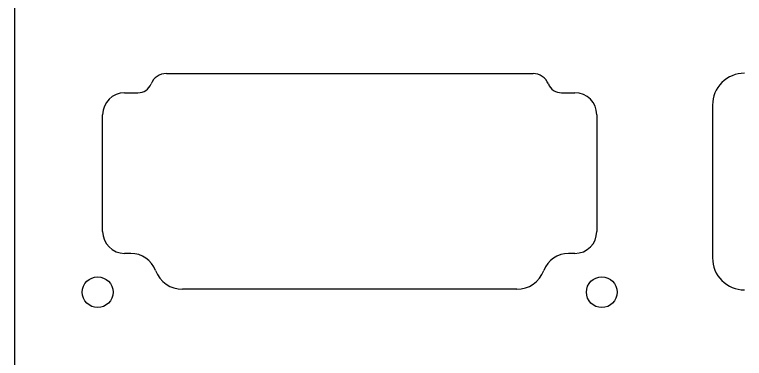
# Model space of a CAD drawing. Header units: millimetres. Extents: x -10 to 277, y -95 to 18.
# Drawn here: x -9.9 to 37.59, y -68.66 to -46.28 of the extents above; entities that cross this region are included whole.
import ezdxf

# ---------------------------------------------------------------- set-up
doc = ezdxf.new("R2010")
doc.units = ezdxf.units.MM
doc.header["$MEASUREMENT"] = 0
doc.layers.add('Edge.Cuts', color=53, linetype='CONTINUOUS')

msp = doc.modelspace()

# ---------------------------------------------------------------- linework, layer by layer
at = {"layer": 'Edge.Cuts', "linetype": 'Continuous'}
for p, q in [((-9.9, 16.026), (-9.9, -93.226)), ((-0.02157, -50.1224), (23.83367, -50.1224)), ((-2.74439, -51.37456), (-1.87878, -51.37456)), ((25.69088, -51.37456), (26.55649, -51.37456)), ((35.5125, -52.175), (35.5125, -62.125)), ((-4.16939, -60.40044), (-4.16939, -52.79956)), ((27.98149, -52.79956), (27.98149, -60.40044)), ((-2.34035, -61.82544), (-2.74439, -61.82544)), ((26.55649, -61.82544), (26.15245, -61.82544)), ((22.78155, -64.16191), (1.03055, -64.16191))]:
    msp.add_line(p, q, dxfattribs=at)
at = {"layer": 'Edge.Cuts'}
for centre in [(-4.49375, -64.35), (28.30625, -64.35)]:
    msp.add_circle(centre, 1, dxfattribs=at)
for centre, radius, start, end in [((-0.02155, -51.1974), 1.075006, 90.001066, 157.9761007), ((23.83365, -51.1974), 1.075, 22.0238993, 89.998934), ((37.587472, -52.175015), 2.074972, 89.9992269, 179.9995858), ((-1.87878, -50.44615), 0.928411, 270, 337.9772981), ((25.69085, -50.4461), 0.92846, 202.0262568, 270.0018513), ((-2.74439, -52.79956), 1.425, 90, 180), ((26.55649, -52.79956), 1.425, 0, 90), ((-2.74439, -60.40044), 1.425, 180, 270), ((26.55645, -60.4004), 1.42504, 270.0016083, 359.9983917), ((-2.34034, -63.55037), 1.72493, 20.5459762, 90.0003322), ((26.15245, -63.5504), 1.724938, 90, 159.4534018), ((37.587472, -62.125015), 2.074985, 179.9995858, 270.0007731), ((1.03056, -62.28696), 1.87495, 200.5459234, 269.9996944), ((22.78155, -62.287), 1.874943, 270, 339.454935)]:
    msp.add_arc(centre, radius, start, end, dxfattribs=at)

doc.saveas('drawing.dxf')
